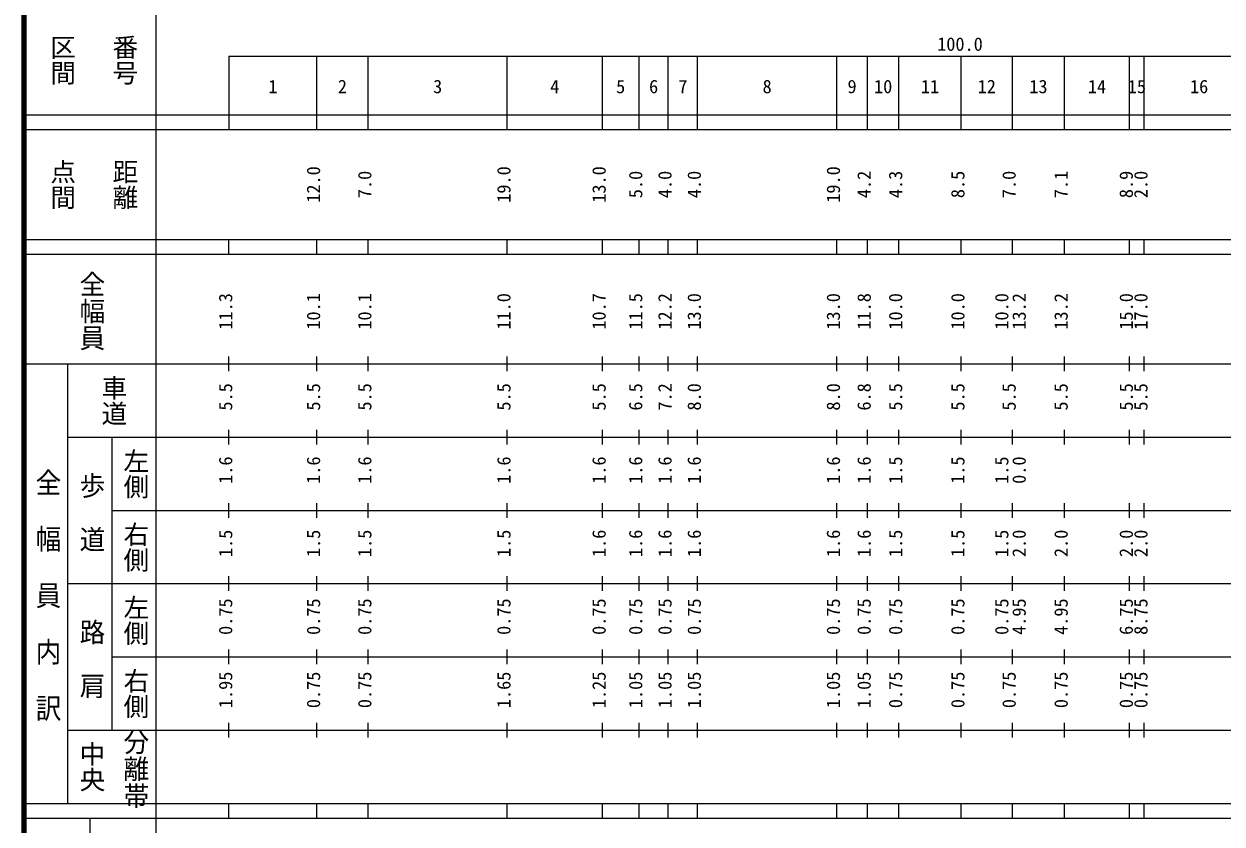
# Model space of a CAD drawing. Units: millimetres on the paper. Extents: x 40 to 680, y 20 to 380.
# Drawn here: x 40 to 203.6, y 93.2 to 202.4 of the extents above; entities that cross this region are included whole.
import ezdxf
from ezdxf.enums import TextEntityAlignment as Align

# ---------------------------------------------------------------- set-up
doc = ezdxf.new("R2010")
doc.units = ezdxf.units.MM
doc.layers.add('M-TTL', color=2, linetype='Continuous', lineweight=140)
doc.layers.add('M-TTL-BAND', color=7, linetype='Continuous', lineweight=25)
doc.styles.add('@ＭＳ ゴシック', font='')
doc.styles.add('ＭＳ ゴシック', font='')
doc.styles.get('@ＭＳ ゴシック').set_extended_font_data('@MS Gothic')
doc.styles.get('ＭＳ ゴシック').set_extended_font_data('MS Gothic')

msp = doc.modelspace()

# ---------------------------------------------------------------- linework, layer by layer
at = {"layer": 'M-TTL'}
msp.add_line((40, 380), (40, 20), dxfattribs=at)
at = {"layer": 'M-TTL-BAND'}
for p, q in [((58, 370), (58, 20)), ((68, 198), (579, 198)), ((68, 198), (68, 188)), ((80, 188), (80, 198)), ((87, 188), (87, 198)), ((106, 188), (106, 198)), ((119, 188), (119, 198)), ((124, 188), (124, 198)), ((128, 188), (128, 198)), ((132, 188), (132, 198)), ((151, 188), (151, 198)), ((155.2, 188), (155.2, 198)), ((159.5, 188), (159.5, 198)), ((168, 188), (168, 198)), ((175, 188), (175, 198)), ((182.1, 188), (182.1, 198)), ((191, 188), (191, 198)), ((193, 188), (193, 198)), ((40, 190), (579, 190)), ((40, 188), (579, 188)), ((40, 173), (579, 173)), ((68, 171), (68, 173)), ((80, 171), (80, 173)), ((87, 171), (87, 173)), ((106, 171), (106, 173)), ((119, 171), (119, 173)), ((124, 171), (124, 173)), ((128, 171), (128, 173)), ((132, 171), (132, 173)), ((151, 171), (151, 173)), ((155.2, 171), (155.2, 173)), ((159.5, 171), (159.5, 173)), ((168, 171), (168, 173)), ((175, 171), (175, 173)), ((182.1, 171), (182.1, 173)), ((191, 171), (191, 173)), ((193, 171), (193, 173)), ((40, 171), (579, 171)), ((40, 156), (579, 156)), ((46, 96), (46, 156)), ((68, 155), (68, 157)), ((80, 155), (80, 157)), ((87, 155), (87, 157)), ((106, 155), (106, 157)), ((119, 155), (119, 157)), ((124, 155), (124, 157)), ((128, 155), (128, 157)), ((132, 155), (132, 157)), ((151, 155), (151, 157)), ((155.2, 155), (155.2, 157)), ((159.5, 155), (159.5, 157)), ((168, 155), (168, 157)), ((175, 155), (175, 157)), ((182.1, 155), (182.1, 157)), ((191, 155), (191, 157)), ((193, 155), (193, 157)), ((46, 146), (579, 146)), ((52, 146), (52, 106)), ((68, 145), (68, 147)), ((80, 145), (80, 147)), ((87, 145), (87, 147)), ((106, 145), (106, 147)), ((119, 145), (119, 147)), ((124, 145), (124, 147)), ((128, 145), (128, 147)), ((132, 145), (132, 147)), ((151, 145), (151, 147)), ((155.2, 145), (155.2, 147)), ((159.5, 145), (159.5, 147)), ((168, 145), (168, 147)), ((175, 145), (175, 147)), ((182.1, 145), (182.1, 147)), ((191, 145), (191, 147)), ((193, 145), (193, 147)), ((52, 136), (579, 136)), ((68, 135), (68, 137)), ((80, 135), (80, 137)), ((87, 135), (87, 137)), ((106, 135), (106, 137)), ((119, 135), (119, 137)), ((124, 135), (124, 137)), ((128, 135), (128, 137)), ((132, 135), (132, 137)), ((151, 135), (151, 137)), ((155.2, 135), (155.2, 137)), ((159.5, 135), (159.5, 137)), ((168, 135), (168, 137)), ((175, 135), (175, 137)), ((182.1, 135), (182.1, 137)), ((191, 135), (191, 137)), ((193, 135), (193, 137)), ((46, 126), (579, 126)), ((68, 125), (68, 127)), ((80, 125), (80, 127)), ((87, 125), (87, 127)), ((106, 125), (106, 127)), ((119, 125), (119, 127)), ((124, 125), (124, 127)), ((128, 125), (128, 127)), ((132, 125), (132, 127)), ((151, 125), (151, 127)), ((155.2, 125), (155.2, 127)), ((159.5, 125), (159.5, 127)), ((168, 125), (168, 127)), ((175, 125), (175, 127)), ((182.1, 125), (182.1, 127)), ((191, 125), (191, 127)), ((193, 125), (193, 127)), ((68, 115), (68, 117)), ((80, 115), (80, 117)), ((87, 115), (87, 117)), ((106, 115), (106, 117)), ((119, 115), (119, 117)), ((124, 115), (124, 117)), ((128, 115), (128, 117)), ((132, 115), (132, 117)), ((151, 115), (151, 117)), ((155.2, 115), (155.2, 117)), ((159.5, 115), (159.5, 117)), ((168, 115), (168, 117)), ((175, 115), (175, 117)), ((182.1, 115), (182.1, 117)), ((191, 115), (191, 117)), ((193, 115), (193, 117)), ((52, 116), (579, 116)), ((68, 105), (68, 107)), ((80, 105), (80, 107)), ((87, 105), (87, 107)), ((106, 105), (106, 107)), ((119, 105), (119, 107)), ((124, 105), (124, 107)), ((128, 105), (128, 107)), ((132, 105), (132, 107)), ((151, 105), (151, 107)), ((155.2, 105), (155.2, 107)), ((159.5, 105), (159.5, 107)), ((168, 105), (168, 107)), ((175, 105), (175, 107)), ((182.1, 105), (182.1, 107)), ((191, 105), (191, 107)), ((193, 105), (193, 107)), ((46, 106), (579, 106)), ((40, 96), (579, 96)), ((68, 94), (68, 96)), ((80, 94), (80, 96)), ((87, 94), (87, 96)), ((106, 94), (106, 96)), ((119, 94), (119, 96)), ((124, 94), (124, 96)), ((128, 94), (128, 96)), ((132, 94), (132, 96)), ((151, 94), (151, 96)), ((155.2, 94), (155.2, 96)), ((159.5, 94), (159.5, 96)), ((168, 94), (168, 96)), ((175, 94), (175, 96)), ((182.1, 94), (182.1, 96)), ((191, 94), (191, 96)), ((193, 94), (193, 96)), ((40, 94), (579, 94)), ((49, 94), (49, 74))]:
    msp.add_line(p, q, dxfattribs=at)

# ---------------------------------------------------------------- texts
for s, height, rotation, style, p in [('区間', 2.566, 270, '@ＭＳ ゴシック', (43.25, 201)), ('番号', 2.566, 270, '@ＭＳ ゴシック', (51.75, 201)), ('点間', 2.566, 270, '@ＭＳ ゴシック', (43.25, 184)), ('距離', 2.566, 270, '@ＭＳ ゴシック', (51.75, 184)), ('12.0', 1.833, 90, 'ＭＳ ゴシック', (81, 178)), ('7.0', 1.833, 90, 'ＭＳ ゴシック', (88, 178.625)), ('19.0', 1.833, 90, 'ＭＳ ゴシック', (107, 178)), ('13.0', 1.833, 90, 'ＭＳ ゴシック', (120, 178)), ('5.0', 1.833, 90, 'ＭＳ ゴシック', (125, 178.625)), ('4.0', 1.833, 90, 'ＭＳ ゴシック', (129, 178.625)), ('4.0', 1.833, 90, 'ＭＳ ゴシック', (133, 178.625)), ('19.0', 1.833, 90, 'ＭＳ ゴシック', (152, 178)), ('4.2', 1.833, 90, 'ＭＳ ゴシック', (156.2, 178.625)), ('4.3', 1.833, 90, 'ＭＳ ゴシック', (160.5, 178.625)), ('8.5', 1.833, 90, 'ＭＳ ゴシック', (169, 178.625)), ('7.0', 1.833, 90, 'ＭＳ ゴシック', (176, 178.625)), ('7.1', 1.833, 90, 'ＭＳ ゴシック', (183.1, 178.625)), ('8.9', 1.833, 90, 'ＭＳ ゴシック', (192, 178.625)), ('2.0', 1.833, 90, 'ＭＳ ゴシック', (194, 178.625)), ('11.3', 1.833, 90, 'ＭＳ ゴシック', (69, 160.674)), ('10.1', 1.833, 90, 'ＭＳ ゴシック', (81, 160.674)), ('10.1', 1.833, 90, 'ＭＳ ゴシック', (88, 160.674)), ('11.0', 1.833, 90, 'ＭＳ ゴシック', (107, 160.674)), ('10.7', 1.833, 90, 'ＭＳ ゴシック', (120, 160.674)), ('11.5', 1.833, 90, 'ＭＳ ゴシック', (125, 160.674)), ('12.2', 1.833, 90, 'ＭＳ ゴシック', (129, 160.674)), ('13.0', 1.833, 90, 'ＭＳ ゴシック', (133, 160.674)), ('13.0', 1.833, 90, 'ＭＳ ゴシック', (152, 160.674)), ('11.8', 1.833, 90, 'ＭＳ ゴシック', (156.2, 160.674)), ('10.0', 1.833, 90, 'ＭＳ ゴシック', (160.5, 160.674)), ('10.0', 1.833, 90, 'ＭＳ ゴシック', (169, 160.674)), ('10.0', 1.833, 90, 'ＭＳ ゴシック', (175, 160.674)), ('13.2', 1.833, 90, 'ＭＳ ゴシック', (177.37, 160.674)), ('13.2', 1.833, 90, 'ＭＳ ゴシック', (183.1, 160.674)), ('15.0', 1.833, 90, 'ＭＳ ゴシック', (192, 160.674)), ('17.0', 1.833, 90, 'ＭＳ ゴシック', (194, 160.674)), ('車道', 2.566, 270, '@ＭＳ ゴシック', (50.25, 154.5)), ('5.5', 1.833, 90, 'ＭＳ ゴシック', (69, 149.625)), ('5.5', 1.833, 90, 'ＭＳ ゴシック', (81, 149.625)), ('5.5', 1.833, 90, 'ＭＳ ゴシック', (88, 149.625)), ('5.5', 1.833, 90, 'ＭＳ ゴシック', (107, 149.625)), ('5.5', 1.833, 90, 'ＭＳ ゴシック', (120, 149.625)), ('6.5', 1.833, 90, 'ＭＳ ゴシック', (125, 149.625)), ('7.2', 1.833, 90, 'ＭＳ ゴシック', (129, 149.625)), ('8.0', 1.833, 90, 'ＭＳ ゴシック', (133, 149.625)), ('8.0', 1.833, 90, 'ＭＳ ゴシック', (152, 149.625)), ('6.8', 1.833, 90, 'ＭＳ ゴシック', (156.2, 149.625)), ('5.5', 1.833, 90, 'ＭＳ ゴシック', (160.5, 149.625)), ('5.5', 1.833, 90, 'ＭＳ ゴシック', (169, 149.625)), ('5.5', 1.833, 90, 'ＭＳ ゴシック', (176, 149.625)), ('5.5', 1.833, 90, 'ＭＳ ゴシック', (183.1, 149.625)), ('5.5', 1.833, 90, 'ＭＳ ゴシック', (192, 149.625)), ('5.5', 1.833, 90, 'ＭＳ ゴシック', (194, 149.625)), ('左側', 2.566, 270, '@ＭＳ ゴシック', (53.25, 144.5)), ('1.6', 1.833, 90, 'ＭＳ ゴシック', (69, 139.625)), ('1.6', 1.833, 90, 'ＭＳ ゴシック', (81, 139.625)), ('1.6', 1.833, 90, 'ＭＳ ゴシック', (88, 139.625)), ('1.6', 1.833, 90, 'ＭＳ ゴシック', (107, 139.625)), ('1.6', 1.833, 90, 'ＭＳ ゴシック', (120, 139.625)), ('1.6', 1.833, 90, 'ＭＳ ゴシック', (125, 139.625)), ('1.6', 1.833, 90, 'ＭＳ ゴシック', (129, 139.625)), ('1.6', 1.833, 90, 'ＭＳ ゴシック', (133, 139.625)), ('1.6', 1.833, 90, 'ＭＳ ゴシック', (152, 139.625)), ('1.6', 1.833, 90, 'ＭＳ ゴシック', (156.2, 139.625)), ('1.5', 1.833, 90, 'ＭＳ ゴシック', (160.5, 139.625)), ('1.5', 1.833, 90, 'ＭＳ ゴシック', (169, 139.625)), ('1.5', 1.833, 90, 'ＭＳ ゴシック', (175, 139.625)), ('0.0', 1.833, 90, 'ＭＳ ゴシック', (177.37, 139.625)), ('右側', 2.566, 270, '@ＭＳ ゴシック', (53.25, 134.5)), ('1.5', 1.833, 90, 'ＭＳ ゴシック', (69, 129.625)), ('1.5', 1.833, 90, 'ＭＳ ゴシック', (81, 129.625)), ('1.5', 1.833, 90, 'ＭＳ ゴシック', (88, 129.625)), ('1.5', 1.833, 90, 'ＭＳ ゴシック', (107, 129.625)), ('1.6', 1.833, 90, 'ＭＳ ゴシック', (120, 129.625)), ('1.6', 1.833, 90, 'ＭＳ ゴシック', (125, 129.625)), ('1.6', 1.833, 90, 'ＭＳ ゴシック', (129, 129.625)), ('1.6', 1.833, 90, 'ＭＳ ゴシック', (133, 129.625)), ('1.6', 1.833, 90, 'ＭＳ ゴシック', (152, 129.625)), ('1.6', 1.833, 90, 'ＭＳ ゴシック', (156.2, 129.625)), ('1.5', 1.833, 90, 'ＭＳ ゴシック', (160.5, 129.625)), ('1.5', 1.833, 90, 'ＭＳ ゴシック', (169, 129.625)), ('1.5', 1.833, 90, 'ＭＳ ゴシック', (175, 129.625)), ('2.0', 1.833, 90, 'ＭＳ ゴシック', (177.37, 129.625)), ('2.0', 1.833, 90, 'ＭＳ ゴシック', (183.1, 129.625)), ('2.0', 1.833, 90, 'ＭＳ ゴシック', (192, 129.625)), ('2.0', 1.833, 90, 'ＭＳ ゴシック', (194, 129.625)), ('左側', 2.566, 270, '@ＭＳ ゴシック', (53.25, 124.5)), ('0.75', 1.833, 90, 'ＭＳ ゴシック', (69, 119)), ('0.75', 1.833, 90, 'ＭＳ ゴシック', (81, 119)), ('0.75', 1.833, 90, 'ＭＳ ゴシック', (88, 119)), ('0.75', 1.833, 90, 'ＭＳ ゴシック', (107, 119)), ('0.75', 1.833, 90, 'ＭＳ ゴシック', (120, 119)), ('0.75', 1.833, 90, 'ＭＳ ゴシック', (125, 119)), ('0.75', 1.833, 90, 'ＭＳ ゴシック', (129, 119)), ('0.75', 1.833, 90, 'ＭＳ ゴシック', (133, 119)), ('0.75', 1.833, 90, 'ＭＳ ゴシック', (152, 119)), ('0.75', 1.833, 90, 'ＭＳ ゴシック', (156.2, 119)), ('0.75', 1.833, 90, 'ＭＳ ゴシック', (160.5, 119)), ('0.75', 1.833, 90, 'ＭＳ ゴシック', (169, 119)), ('0.75', 1.833, 90, 'ＭＳ ゴシック', (175, 119)), ('4.95', 1.833, 90, 'ＭＳ ゴシック', (177.37, 119)), ('4.95', 1.833, 90, 'ＭＳ ゴシック', (183.1, 119)), ('6.75', 1.833, 90, 'ＭＳ ゴシック', (192, 119)), ('8.75', 1.833, 90, 'ＭＳ ゴシック', (194, 119)), ('右側', 2.566, 270, '@ＭＳ ゴシック', (53.25, 114.5)), ('1.95', 1.833, 90, 'ＭＳ ゴシック', (69, 109)), ('0.75', 1.833, 90, 'ＭＳ ゴシック', (81, 109)), ('0.75', 1.833, 90, 'ＭＳ ゴシック', (88, 109)), ('1.65', 1.833, 90, 'ＭＳ ゴシック', (107, 109)), ('1.25', 1.833, 90, 'ＭＳ ゴシック', (120, 109)), ('1.05', 1.833, 90, 'ＭＳ ゴシック', (125, 109)), ('1.05', 1.833, 90, 'ＭＳ ゴシック', (129, 109)), ('1.05', 1.833, 90, 'ＭＳ ゴシック', (133, 109)), ('1.05', 1.833, 90, 'ＭＳ ゴシック', (152, 109)), ('1.05', 1.833, 90, 'ＭＳ ゴシック', (156.2, 109)), ('0.75', 1.833, 90, 'ＭＳ ゴシック', (160.5, 109)), ('0.75', 1.833, 90, 'ＭＳ ゴシック', (169, 109)), ('0.75', 1.833, 90, 'ＭＳ ゴシック', (176, 109)), ('0.75', 1.833, 90, 'ＭＳ ゴシック', (183.1, 109)), ('0.75', 1.833, 90, 'ＭＳ ゴシック', (192, 109)), ('0.75', 1.833, 90, 'ＭＳ ゴシック', (194, 109)), ('中央', 2.566, 270, '@ＭＳ ゴシック', (47.25, 104.5))]:
    msp.add_text(s, height=height, rotation=rotation, dxfattribs=dict(at, style=style)).set_placement(p, align=Align.BOTTOM_LEFT)
at = {"layer": 'M-TTL-BAND', "style": 'ＭＳ ゴシック'}
for s, p in [('100.0', (164.719, 198.195)), ('1', (73.375, 192.405)), ('2', (82.875, 192.405)), ('3', (95.875, 192.405)), ('4', (111.875, 192.405)), ('5', (120.875, 192.405)), ('6', (125.375, 192.405)), ('7', (129.375, 192.405)), ('8', (140.875, 192.405)), ('9', (152.475, 192.405)), ('10', (156.1, 192.405)), ('11', (162.5, 192.405)), ('12', (170.25, 192.405)), ('13', (177.3, 192.405)), ('14', (185.3, 192.405)), ('15', (190.75, 192.405)), ('16', (199.25, 192.405))]:
    msp.add_text(s, height=1.833, dxfattribs=at).set_placement(p, align=Align.BOTTOM_LEFT)
at = {"layer": 'M-TTL-BAND', "style": '@ＭＳ ゴシック'}
for s, width, p in [('全幅員', 1.05, (47.25, 168.75)), ('全\u3000幅\u3000員\u3000内\u3000訳', 1.1, (41.25, 141.75)), ('歩\u3000道', 1.05, (47.25, 141.25)), ('路\u3000肩', 1.05, (47.25, 121.25)), ('分離帯', 1.05, (53.25, 106.25))]:
    msp.add_text(s, height=2.566, rotation=270, dxfattribs=dict(at, width=width)).set_placement(p, align=Align.BOTTOM_LEFT)

doc.saveas('drawing.dxf')
